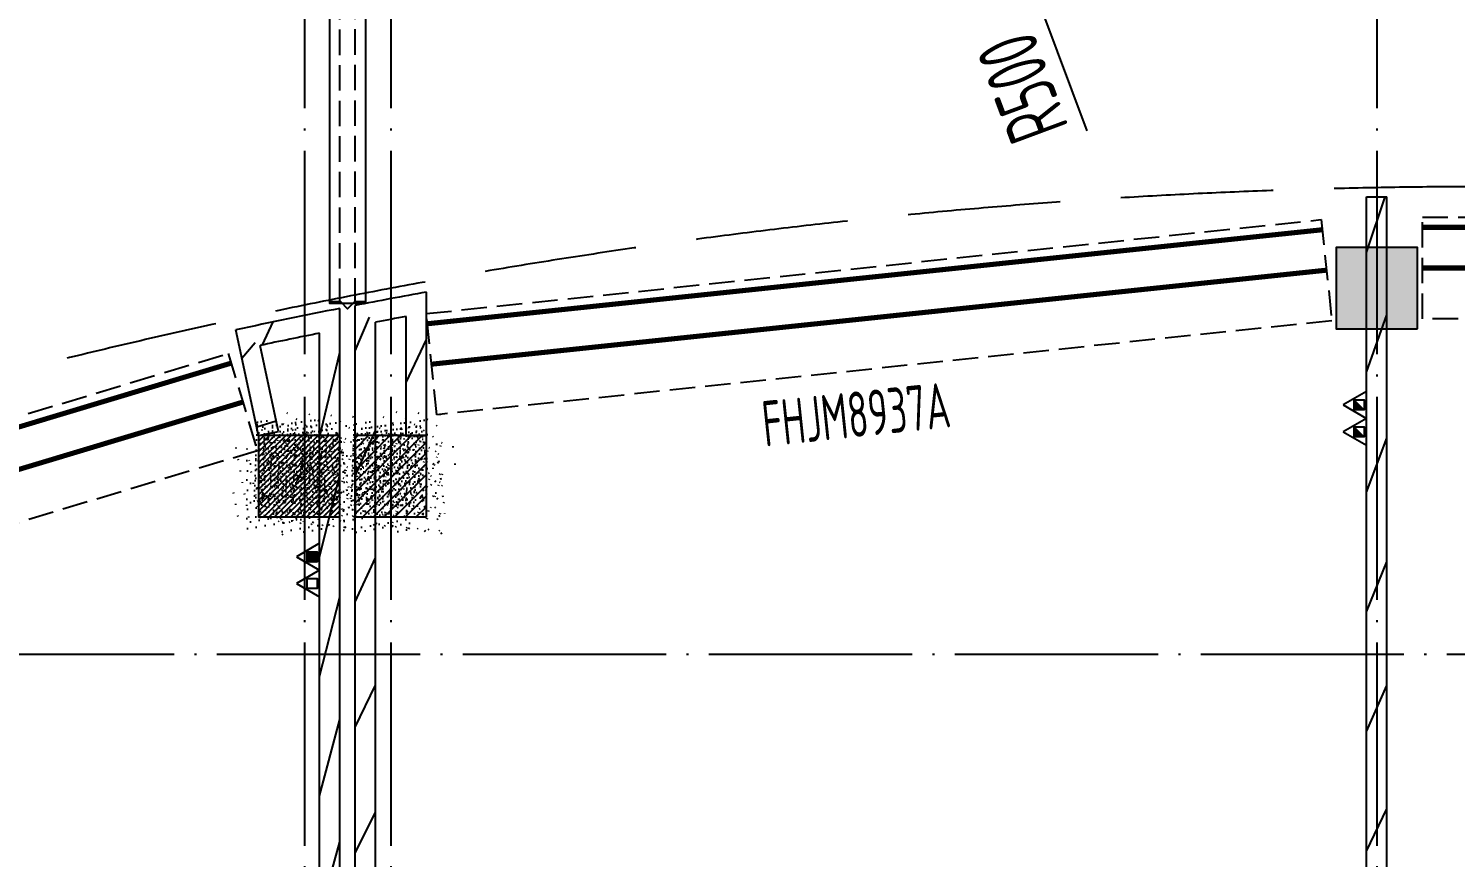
# Model space of a CAD drawing. Header units: inches. Extents: x 0 to 1813292486, y 0 to 3473589894.
# Drawn here: x 600612772 to 600626811, y 3473233817 to 3473241974 of the extents above; entities that cross this region are included whole.
import ezdxf
from ezdxf.xclip import XClip

# ---------------------------------------------------------------- set-up
doc = ezdxf.new("R2010")
doc.units = ezdxf.units.IN
doc.header["$LTSCALE"] = 1000
doc.header["$MEASUREMENT"] = 0
doc.header["$XCLIPFRAME"] = 2
for name, pattern in [('AX-MALL-GIRD-200$0$DOTE', [2.4200000000000004, 2, -0.2, 0.02, -0.2]), ('AX-MALL-WALL-P02-QT$0$$0$DASH', [0.35, 0.25, -0.1]), ('AX-MALL-WALL-P02-QT$0$Ax-Dxs-Wall-P01-150$0$DASH', [0.35, 0.25, -0.1]), ('AX-MALL-WALL-P02-QT$0$DASH', [0.35, 0.25, -0.1])]:
    doc.linetypes.add(name, pattern=pattern)
for name, color, linetype in [('A-Anno-Note', 241, 'Continuous'), ('AX-MALL-DIM-P02$0$A-Detl-Thin', 131, 'Continuous'), ('AX-MALL-GIRD-200$0$A-Grid', 222, 'AX-MALL-GIRD-200$0$DOTE'), ('AX-MALL-P02-200$0$A-Anno-Note', 241, 'Continuous'), ('AX-MALL-WALL-P02$0$A-Anno-Note', 241, 'Continuous'), ('AX-MALL-WALL-P02-QT$0$$0$A-Detl-Thin', 131, 'Continuous'), ('AX-MALL-WALL-P02-QT$0$A-Detl-Fine', 152, 'Continuous'), ('AX-MALL-WALL-P02-QT$0$A-Detl-Patt', 8, 'Continuous'), ('AX-MALL-WALL-P02-QT$0$A-Detl-Thin', 131, 'Continuous'), ('AX-MALL-WALL-P02-QT$0$A-Wall', 2, 'Continuous'), ('AX-MALL-WALL-P02-QT$0$A-Wall-Patt', 13, 'Continuous'), ('AX-MALL-WALL-P02-QT$0$A-Wind', 4, 'Continuous'), ('AX-MALL-WORD-P02$0$A-Wind-Iden', 11, 'Continuous'), ('AX-MALL-ZTKD-P02$0$A-Anno-Dims', 3, 'Continuous'), ('AX-MALL-ZTKD-P02$0$A-Anno-Note', 241, 'Continuous'), ('PX-MALL-P02-LG$0$P-Exsh', 31, 'Continuous'), ('SX-MALL-WALL-L-1F~2F$0$S-COLU', 30, 'Continuous'), ('SX-MALL-WALL-L-1F~2F$0$S-PATT-WALL', 83, 'Continuous'), ('SX-MALL-WALL-L-1F~2F$0$单形心', 4, 'Continuous'), ('SX-MALL-WALL-R-BZ$0$S-COLU', 30, 'Continuous'), ('SX-MALL-WALL-R-BZ$0$S-COLU-LSZ', 30, 'Continuous'), ('SX-MALL-WALL-R-BZ$0$S-PATT-BMCO', 7, 'Continuous'), ('SX-MALL-WALL-R-BZ$0$S-PATT-WALL', 83, 'Continuous')]:
    doc.layers.add(name, color=color, linetype=linetype)
doc.styles.add('AX-MALL-WORD-P02$0$_TCH_WINDOW', font='gbenor.shx', dxfattribs={"bigfont": 'gbcbig.shx'})
doc.styles.add('AX-MALL-ZTKD-P02$0$_TCH_DIM', font='gbenor.shx')
doc.styles.add('AX-MALL-ZTKD-P02$0$_TCH_DIM_T3', font='gbenor.shx')
doc.dimstyles.new('AX-MALL-ZTKD-P02$0$_TCH_ARROW&&180', dxfattribs={"dimtxt": 535.5, "dimasz": 540, "dimexe": 450, "dimexo": 450, "dimgap": 137.25, "dimtad": 1, "dimdec": 0, "dimzin": 0, "dimdsep": 46, "dimtxsty": 'AX-MALL-ZTKD-P02$0$_TCH_DIM_T3', "dimcen": 0.09, "dimclrt": 7, "dimaunit": 1, "dimadec": 3, "dimazin": 2, "dimtfac": 1, "dimtdec": 0, "dimtix": 1, "dimtmove": 2, "dimatfit": 3, "dimfxl": 500, "dimtolj": 1, "dimtzin": 0, "dimarcsym": 0})
pattern_1 = [(45, (0, 359.0227), (-353.55353201463, 353.55353201463), [])]

# ---------------------------------------------------------------- blocks, each defined once
blk = doc.blocks.new('AX-MALL-WORD-P02')
at = {"layer": 'AX-MALL-WORD-P02$0$A-Wind-Iden', "style": 'AX-MALL-WORD-P02$0$_TCH_WINDOW', "width": 0.7}
blk.add_text('FHJM8937A', height=446.25, rotation=345.5666689466353, dxfattribs=at).set_placement((600429749.6200893, 3473082038.796124))
blk = doc.blocks.new('AX-MALL-GIRD-200')
at = {"layer": 'AX-MALL-GIRD-200$0$A-Grid'}
for p, q in [((600226689.7942976, 3473155506.95292), (600584585.7983962, 3473022180.189638)), ((600448485.974502, 3473145311.278587), (600409756.4355524, 3473041347.551506)), ((600449282.4994268, 3473145014.54968), (600410552.9604772, 3473041050.822598)), ((600458372.2544507, 3473141628.349212), (600419642.7155019, 3473037664.622131))]:
    blk.add_line(p, q, dxfattribs=at)
blk = doc.blocks.new('*U80')
at = {"layer": 'AX-MALL-WALL-P02-QT$0$A-Detl-Fine', "color": 152, "linetype": 'AX-MALL-WALL-P02-QT$0$Ax-Dxs-Wall-P01-150$0$DASH'}
blk.add_lwpolyline([(-999.9999999676395, 16686.67173582984), (-999.9999999601891, 9686.67173520508), (3.608556653489359e-08, 9686.671735201355), (2.86352133116452e-08, 16686.67173583357)], close=True, dxfattribs=at)
at = {"layer": 'AX-MALL-WALL-P02-QT$0$A-Detl-Thin', "linetype": 'AX-MALL-WALL-P02-QT$0$Ax-Dxs-Wall-P01-150$0$DASH', "const_width": 49.99999999999998}
for points in [[(-899.9999999639144, 9686.671735201355), (-899.9999999713648, 16686.67173582612)], [(-499.9999999601891, 9686.67173520508), (-499.9999999676395, 16686.67173582984)]]:
    blk.add_lwpolyline(points, dxfattribs=at)
blk = doc.blocks.new('*U81')
at = {"layer": 'AX-MALL-WALL-P02-QT$0$A-Detl-Fine', "color": 152, "linetype": 'AX-MALL-WALL-P02-QT$0$Ax-Dxs-Wall-P01-150$0$DASH'}
blk.add_lwpolyline([(-999.9999999678586, 16627.8456082601), (-999.999999967314, 7774.099206272529), (2.896069872804219e-08, 7774.099206268804), (2.841613877535565e-08, 16627.84560826382)], close=True, dxfattribs=at)
at = {"layer": 'AX-MALL-WALL-P02-QT$0$A-Detl-Thin', "linetype": 'AX-MALL-WALL-P02-QT$0$Ax-Dxs-Wall-P01-150$0$DASH', "const_width": 49.99999999999998}
for points in [[(-899.9999999710393, 7774.099206268804), (-899.9999999715839, 16627.84560825637)], [(-499.999999967314, 7774.099206272529), (-499.9999999678586, 16627.8456082601)]]:
    blk.add_lwpolyline(points, dxfattribs=at)
blk = doc.blocks.new('*U82')
at = {"layer": 'AX-MALL-WALL-P02-QT$0$A-Detl-Fine', "color": 152, "linetype": 'AX-MALL-WALL-P02-QT$0$Ax-Dxs-Wall-P01-150$0$DASH'}
blk.add_lwpolyline([(-999.9999999676422, 16685.90808690284), (-999.9999999613302, 9380.339886610207), (3.494449174468173e-08, 9380.339886606482), (2.863248482753988e-08, 16685.90808690656)], close=True, dxfattribs=at)
at = {"layer": 'AX-MALL-WALL-P02-QT$0$A-Detl-Thin', "linetype": 'AX-MALL-WALL-P02-QT$0$Ax-Dxs-Wall-P01-150$0$DASH', "const_width": 49.99999999999998}
for points in [[(-899.9999999650555, 9380.339886606482), (-899.9999999713675, 16685.90808689911)], [(-499.9999999613302, 9380.339886610207), (-499.9999999676422, 16685.90808690284)]]:
    blk.add_lwpolyline(points, dxfattribs=at)
blk = doc.blocks.new('SX-MALL-WALL-R-BZ')
at = {"layer": 'SX-MALL-WALL-R-BZ$0$S-PATT-BMCO'}
h = blk.add_hatch(color=256, dxfattribs=at)
h.dxf.hatch_style = 1
h.paths.add_polyline_path([(600436170.1353327, 3473080884.212597), (600436449.4095981, 3473081633.883114), (600435699.7390807, 3473081913.15738), (600435420.4648153, 3473081163.486862)])
at = {"layer": 'SX-MALL-WALL-R-BZ$0$S-PATT-WALL'}
h = blk.add_hatch(dxfattribs=at)
h.set_pattern_fill('钢筋混凝土', color=256, scale=15, pattern_type=2)
h.set_pattern_definition([(24.56816130816271, (600578611.2237192, 3473080110.365553), (-31.18316059493327, 68.21004687955141), []), (29.56816130816269, (600578611.2237192, 3473080110.365553), (97.53445421719282, -46.37920051396389), [11.25, -123.75]), (334.5681613081628, (600578611.2237192, 3473080110.365553), (19.88439777927527, 112.9961142827297), [9, -99]), (80.01956130816268, (600578619.3515904, 3473080106.50062), (117.4189029658641, 66.61682168402376), [9.5610285, -105.1713168]), (25.75236130816271, (600578621.6965042, 3473080138.478197), (141.3476152528434, -79.15081592627133), [16.875, -185.625]), (76.20376130816268, (600578633.4754679, 3473080131.882288), (182.3878362876093, 87.98253897351975), [14.3415432, -157.75695]), (330.7523613081627, (600578621.6965042, 3473080138.478197), (182.3877676281842, 87.98268140648725), [13.49999999999997, -148.4999999999995]), (0.5681613081627113, (600578633.1346302, 3473080126.213644), (62.82047319493842, -87.84980448085341), [11.24999999999997, -123.7499999999997]), (305.5681613081627, (600578633.1346302, 3473080126.213644), (72.17288941707483, 89.18848104565322), [8.999999999999966, -98.99999999999973]), (51.01956130816269, (600578638.3696649, 3473080118.892823), (134.9933625472827, 1.338571315216136), [9.561028499999967, -105.1713167999997]), (17.06816130816274, (600578611.2237192, 3473080110.365553), (19.14085715648196, 46.15589493569758), [0.75, -97.8, 0.75, -100.5, 0.75, -99.375]), (347.0681613081627, (600578611.2237192, 3473080110.365553), (57.63084700165395, 41.66442755963357), [0.7499999999999979, -57.29999999999986, 0.7499999999999979, -95.54999999999973, 0.7499999999999979, -37.87499999999986]), (307.0681613081626, (600578579.8781208, 3473080122.042708), (73.85474000760384, -31.12342332406966), [0.75, -37.5, 0.75, -117, 0.75, -155.25]), (297.0681613081627, (600578565.8217986, 3473080127.2791), (87.21641676177077, -16.46683783357052), [0.75, -48.75, 0.75, -77.69999999999999, 0.75, -110.25])])
h.paths.add_polyline_path([(600426387.704163, 3473082554.254634), (600426666.978428, 3473083303.925151), (600426011.0167254, 3473083548.290133), (600425731.7424604, 3473082798.619617)])
at = {"layer": 'SX-MALL-WALL-R-BZ$0$S-COLU'}
blk.add_lwpolyline([(600426387.704163, 3473082554.254634), (600426666.978428, 3473083303.925151), (600426011.0167254, 3473083548.290133), (600425731.7424604, 3473082798.619617)], close=True, dxfattribs=at)
at = {"layer": 'SX-MALL-WALL-R-BZ$0$S-COLU-LSZ'}
blk.add_lwpolyline([(600436170.1353327, 3473080884.212597), (600436449.4095981, 3473081633.883114), (600435699.7390807, 3473081913.15738), (600435420.4648153, 3473081163.486862)], close=True, dxfattribs=at)
blk = doc.blocks.new('SX-MALL-WALL-R-2F~3F')
blk.add_blockref('SX-MALL-WALL-R-BZ', (-1.192092895507812e-06, -9.5367431640625e-07))
blk = doc.blocks.new('SX-MALL-WALL-L-1F~2F$0$BANWANG_XINGXIN')
at = {"color": 0}
for points in [[(0.7071067811865476, 0.7071067811865475), (-0.7071067811865477, -0.7071067811865475)], [(-0.7071067811865475, 0.7071067811865476), (0.7071067811865474, -0.7071067811865477)]]:
    blk.add_lwpolyline(points, dxfattribs=at)
blk = doc.blocks.new('SX-MALL-WALL-L-1F~2F')
at = {"layer": 'SX-MALL-WALL-L-1F~2F$0$S-PATT-WALL'}
h = blk.add_hatch(dxfattribs=at)
h.set_pattern_fill('钢筋混凝土', color=256, scale=15, pattern_type=2)
h.set_pattern_definition([(24.56816130673034, (600486780.8182294, 3473008620.634696), (-15.59158029661402, 34.10502344016549), []), (29.56816130673031, (600486780.8182294, 3473008620.634696), (97.53445421603337, -46.37920051640222), [11.25, -123.75]), (334.5681613067303, (600486780.8182294, 3473008620.634696), (19.88439778210013, 112.9961142822326), [9, -99]), (80.0195613067303, (600486788.9461006, 3473008616.769763), (117.4189029675295, 66.61682168108834), [9.5610285, -105.1713168]), (25.75236130673034, (600486791.2910144, 3473008648.74734), (141.3476152508647, -79.15081592980496), [16.875, -185.625]), (76.20376130673031, (600486803.0699781, 3473008642.151431), (182.3878362898089, 87.98253896896013), [14.3415432, -157.75695]), (330.7523613067304, (600486791.2910144, 3473008648.74734), (182.3877676303837, 87.98268140192766), [13.5, -148.5]), (0.568161306730337, (600486802.7291404, 3473008636.482786), (62.82047319274221, -87.8498044824239), [11.25, -123.75]), (305.5681613067304, (600486802.7291404, 3473008636.482786), (72.17288941930451, 89.18848104384892), [9, -99]), (51.01956130673031, (600486807.9641751, 3473008629.161966), (134.9933625473162, 1.338571311841363), [9.5610285, -105.1713168]), (17.06816130673036, (600486780.8182294, 3473008620.634696), (19.14085715763584, 46.15589493521907), [0, -97.8, 0, -100.5, 0, -99.375]), (347.0681613067303, (600486780.8182294, 3473008620.634696), (57.63084700269554, 41.66442755819283), [0, -57.3, 0, -95.55, 0, -37.875]), (307.0681613067303, (600486749.472631, 3473008632.311851), (73.85474000682576, -31.12342332591599), [0, -37.5, 0, -117, 0, -155.25]), (297.0681613067303, (600486735.4163088, 3473008637.548243), (87.21641676135913, -16.46683783575089), [0, -48.74999999999897, 0, -77.69999999999793, 0, -110.2499999999979])])
h.paths.add_polyline_path([(600425591.3483061, 3473082851.437383), (600425870.6225713, 3473083601.107901), (600425120.9520538, 3473083880.382166), (600424841.6777886, 3473083130.711648)])
at = {"layer": 'SX-MALL-WALL-L-1F~2F$0$S-COLU'}
blk.add_lwpolyline([(600425591.3483061, 3473082851.437383), (600425870.6225713, 3473083601.107901), (600425120.9520538, 3473083880.382166), (600424841.6777886, 3473083130.711648)], close=True, dxfattribs=at)
at = {"layer": 'SX-MALL-WALL-L-1F~2F$0$单形心', "xscale": 50, "yscale": 50, "zscale": 50}
blk.add_blockref('SX-MALL-WALL-L-1F~2F$0$BANWANG_XINGXIN', (600425356.15018, 3473083365.909774), dxfattribs=at)
blk = doc.blocks.new('SX-MALL-WALL-L-2F~3F')
ref = blk.add_blockref('SX-MALL-WALL-L-1F~2F', (0, 0))
XClip(ref).set_block_clipping_path([(600349769.7341375, 3473074679.418533), (600357001.7302529, 3473071985.287766), (600356499.8725733, 3473070638.124951), (600359302.5086629, 3473069594.060767), (600362345.1765132, 3473077761.653201), (600381551.4312518, 3473070606.759726), (600391553.7259278, 3473066880.611454), (600387749.827644, 3473056669.608357), (600391632.1759799, 3473055223.319679), (600395635.5522461, 3473065969.791956), (600406982.2408491, 3473061742.817497), (600403058.8006672, 3473051210.921831), (600412723.2437257, 3473047610.6332), (600445093.3740637, 3473134503.466942), (600393055.2444371, 3473153889.197227), (600387463.4997383, 3473138878.984498), (600380158.3525343, 3473141600.366193), (600382830.751978, 3473148774.027779), (600388210.8522022, 3473146769.782572), (600390696.2253517, 3473153441.399696), (600277474.697425, 3473195619.741203), (600273446.9822528, 3473184807.934726), (600257129.111771, 3473190886.82031), (600241575.9633431, 3473149136.690594), (600258197.8999482, 3473142944.531458), (600255239.7303221, 3473135003.762026), (600263182.3271956, 3473132044.911624), (600260741.6763649, 3473125493.34496), (600269350.4970673, 3473122286.306632), (600271511.1407766, 3473128086.235537), (600286270.1853781, 3473122588.058336), (600284109.5416689, 3473116788.129431), (600282580.7823727, 3473112684.400902), (600291840.7574171, 3473109234.788475), (600290827.7957876, 3473106515.642598), (600293360.405141, 3473105572.171298), (600294731.2544166, 3473109252.0137), (600323175.4764534, 3473098655.706329), (600321336.3302773, 3473093718.790065), (600344750.773286, 3473084996.222976), (600341987.4689643, 3473077578.540671), (600344583.6790427, 3473076611.376234), (600346015.5062013, 3473080454.904757), (600351201.5612961, 3473078522.947055)])
blk = doc.blocks.new('SX-MALL-WALL-2F~3F')
for name in ['SX-MALL-WALL-L-2F~3F', 'SX-MALL-WALL-R-2F~3F']:
    blk.add_blockref(name, (0, 0))
blk = doc.blocks.new('AX-MALL-WALL-P02-QT')
at = {"layer": 'AX-MALL-WALL-P02-QT$0$A-Wall-Patt'}
h = blk.add_hatch(dxfattribs=at)
h.set_pattern_fill('普通砖', color=256, scale=200, style=0)
h.set_pattern_definition(pattern_1)
h.paths.add_polyline_path([(600425318.6891124, 3473083851.063726), (600425443.495922, 3473084706.784254), (600425274.4996926, 3473084933.865542), (600425120.7829862, 3473083879.928329)])
h = blk.add_hatch(dxfattribs=at)
h.set_pattern_fill('普通砖', color=256, scale=200, style=0)
h.set_pattern_definition(pattern_1)
h.paths.add_polyline_path([(600426035.054055, 3473084615.413442), (600426307.5272129, 3473084773.913879, 0.004467343237423822), (600425274.4996926, 3473084933.865542), (600425443.495922, 3473084706.784254, -0.002566796553435749)])
h = blk.add_hatch(dxfattribs=at)
h.set_pattern_fill('普通砖', color=256, scale=200, style=0)
h.set_pattern_definition(pattern_1)
h.paths.add_polyline_path([(600419521.5473951, 3473067130.866836), (600419639.1464579, 3473066873.630641), (600426307.5272129, 3473084773.913879), (600426035.054055, 3473084615.413442)])
h = blk.add_hatch(dxfattribs=at)
h.set_pattern_fill('普通砖', color=256, scale=200, style=0)
h.set_pattern_definition(pattern_1)
h.paths.add_polyline_path([(600420058.9839457, 3473067570.937233), (600420316.2201413, 3473067688.536297), (600426588.0586913, 3473084524.360555), (600426458.3101436, 3473084748.983253)])
h = blk.add_hatch(dxfattribs=at)
h.set_pattern_fill('普通砖', color=256, scale=200, style=0)
h.set_pattern_definition(pattern_1)
h.paths.add_polyline_path([(600426888.8913409, 3473084472.531104), (600427160.090972, 3473084627.612946, 0.003043612670214111), (600426458.3101436, 3473084748.983253), (600426588.0586913, 3473084524.360555, -0.001309027812302603)])
h = blk.add_hatch(dxfattribs=at)
h.set_pattern_fill('普通砖', color=256, scale=200, style=0)
h.set_pattern_definition(pattern_1)
h.paths.add_polyline_path([(600426666.9784263, 3473083303.925148), (600427160.090972, 3473084627.612946), (600426888.8913409, 3473084472.531104), (600426479.5607969, 3473083373.743715)])
h = blk.add_hatch(dxfattribs=at)
h.set_pattern_fill('普通砖', color=256, scale=200, style=0)
h.set_pattern_definition(pattern_1)
h.paths.add_polyline_path([(600429488.3562487, 3473064093.790547), (600429605.3379188, 3473064121.353807), (600436342.8295702, 3473082207.155039), (600436155.4119409, 3473082276.973606), (600429417.9202895, 3473064191.172373)])
at = {"layer": 'AX-MALL-WALL-P02-QT$0$$0$A-Detl-Thin', "linetype": 'AX-MALL-WALL-P02-QT$0$$0$DASH', "ltscale": 6}
blk.add_lwpolyline([(600450668.3330922, 3473076977.198171), (600437296.8693404, 3473081958.460785, 0.0985715762807681), (600414706.6503961, 3473085606.248828, -0.0812850415123218), (600390703.0851057, 3473088629.52946, -0.0812850415123218)], format="xyb", dxfattribs=at)
at = {"layer": 'AX-MALL-WALL-P02-QT$0$A-Detl-Patt', "linetype": 'AX-MALL-WALL-P02-QT$0$DASH'}
for p, q in [((600411783.0245817, 3473045785.03125), (600444215.2818018, 3473132844.636178)), ((600411924.6820309, 3473045735.605952), (600444355.845043, 3473132792.272248))]:
    blk.add_line(p, q, dxfattribs=at)
at = {"layer": 'AX-MALL-WALL-P02-QT$0$A-Detl-Patt'}
blk.add_lwpolyline([(600426241.3163149, 3473084870.350203), (600426335.0251341, 3473084835.440929), (600426376.60269, 3473084744.494204), (600426467.5494146, 3473084786.071761), (600426561.2582326, 3473084751.162486)], dxfattribs=at)
at = {"layer": 'AX-MALL-WALL-P02-QT$0$A-Detl-Thin'}
blk.add_lwpolyline([(600426558.7532493, 3473084732.15118), (600426230.7724484, 3473084854.333651), (600432215.5534643, 3473100919.594512), (600432543.5343043, 3473100797.412024)], close=True, dxfattribs=at)
at = {"layer": 'AX-MALL-WALL-P02-QT$0$A-Wall'}
for p, q in [((600425120.7829862, 3473083879.928329), (600425274.4996926, 3473084933.865542)), ((600419639.1464579, 3473066873.630641), (600426307.5272129, 3473084773.913879)), ((600420058.9839457, 3473067570.937233), (600426458.3101436, 3473084748.983253)), ((600419521.5473951, 3473067130.866836), (600426035.054055, 3473084615.413442)), ((600425318.6891124, 3473083851.063726), (600425443.495922, 3473084706.784254)), ((600426666.9784263, 3473083303.925148), (600427160.090972, 3473084627.612946)), ((600420316.2201413, 3473067688.536297), (600426588.0586913, 3473084524.360555)), ((600426479.5607969, 3473083373.743715), (600426888.8913409, 3473084472.531104)), ((600425120.7829862, 3473083879.928329), (600425318.6891124, 3473083851.063726)), ((600426479.5607969, 3473083373.743715), (600426666.9784263, 3473083303.925148)), ((600429417.9202895, 3473064191.172373), (600436155.4119409, 3473082276.973606)), ((600429605.3379188, 3473064121.353807), (600436342.8295702, 3473082207.155039)), ((600436155.4119409, 3473082276.973606), (600436342.8295702, 3473082207.155039))]:
    blk.add_line(p, q, dxfattribs=at)
for centre, radius, start, end in [((600416840.0295088, 3473027045.095473), 58499.9998922544, 80.68642865013541, 81.71026149181192), ((600416840.0293953, 3473027045.095482), 58499.999901327, 79.83920194629931, 80.53674443429479), ((600416840.0295162, 3473027045.095471), 58299.99989251221, 80.92546963422052, 81.51373477982774), ((600416840.0294322, 3473027045.095475), 58299.99990197281, 80.0746638207156, 80.37467072499707)]:
    blk.add_arc(centre, radius, start, end, dxfattribs=at)
at = {"layer": 'AX-MALL-WALL-P02-QT$0$A-Detl-Thin'}
blk.add_blockref('SX-MALL-WALL-2F~3F', (0, 0), dxfattribs=at)
at = {"layer": 'AX-MALL-WALL-P02-QT$0$A-Detl-Thin', "color": 5, "xscale": -1}
for name, p, rotation in [('*U82', (600434418.7951434, 3473083141.191407), 86.31053421386743), ('*U81', (600442938.6813779, 3473079316.191072), 75.56666901320379), ('*U80', (600451888.7813301, 3473075135.269313), 69.56816149437704)]:
    blk.add_blockref(name, p, dxfattribs=dict(at, rotation=rotation))
at = {"layer": 'AX-MALL-WALL-P02-QT$0$A-Wind'}
blk.add_blockref('AX-MALL-GIRD-200', (0, 0), dxfattribs=at)
blk = doc.blocks.new('AX-MALL-WALL-P02')
at = {"layer": 'AX-MALL-WALL-P02$0$A-Anno-Note'}
blk.add_blockref('AX-MALL-WORD-P02', (0, 0), dxfattribs=at)
blk.add_blockref('AX-MALL-WALL-P02-QT', (0, 0), dxfattribs=at)
blk = doc.blocks.new('PX-MALL-P02-LG$0$MHQ')
at = {"layer": 'PX-MALL-P02-LG$0$P-Exsh', "ltscale": 0.7}
h = blk.add_hatch(dxfattribs=at)
h.set_pattern_fill('ANSI31', color=256, scale=25, style=0)
h.set_pattern_definition([(45, (-160019.2306599375, -42228.3236173685), (-28.0633003783411, 28.0633003783411), [])])
h.paths.add_polyline_path([(-75.0000000015425, 185.1731819980414), (75, 185.1731819980414), (75, 35.17318199802685), (-75.0000000015425, 35.17318199802685)])
for points in [[(0, 346.4101615137042), (-200, -1.455191522836685e-11), (200, -1.455191522836685e-11)], [(0, 346.4101615137042), (-200, -1.455191522836685e-11), (200, -1.455191522836685e-11)], [(0, 346.4101615137042), (-200, -1.455191522836685e-11), (200, -1.455191522836685e-11)], [(-75.0000000015425, 185.1731819980414), (75, 185.1731819980414), (75, 35.17318199802685), (-75.0000000015425, 35.17318199802685)]]:
    blk.add_lwpolyline(points, close=True, dxfattribs=at)
blk = doc.blocks.new('PX-MALL-P02-LG$0$A$C301F1425')
at = {"layer": 'PX-MALL-P02-LG$0$P-Exsh', "ltscale": 0.7}
for p in [(-200, 1.455191522836685e-11), (200, 1.455191522836685e-11)]:
    blk.add_blockref('PX-MALL-P02-LG$0$MHQ', p, dxfattribs=at)
blk = doc.blocks.new('PX-MALL-P02-LG')
at = {"xscale": 0.6600000001490112, "yscale": 0.6600000001490112, "zscale": 0.6600000001490112, "rotation": 69.56816097157483}
for p in [(600425221.1258879, 3473082430.543496), (600435394.3943907, 3473080234.134396)]:
    blk.add_blockref('PX-MALL-P02-LG$0$A$C301F1425', p, dxfattribs=at)
blk = doc.blocks.new('*D1827')
at = {"layer": 'AX-MALL-ZTKD-P02$0$A-Anno-Dims', "color": 0, "lineweight": -2, "transparency": 16777216}
for p, q in [((600434419.0031178, 3473086602.482232), (600435024.2606395, 3473085538.749963)), ((600433389.6298516, 3473086512.085729), (600432979.0340376, 3473085359.144236))]:
    blk.add_line(p, q, dxfattribs=at)
for start, end in [(315.0480915842209, 330.4565567526783), (219.5807844606262, 234.9892496290837), (250.3977147975411, 299.6396264157634)]:
    blk.add_arc((600433805.6902604, 3473087680.371649), 2014.032713413239, start, end, dxfattribs=at)
at = {"layer": 'AX-MALL-ZTKD-P02$0$A-Anno-Dims', "color": 0, "transparency": 16777216}
for points in [[(600435285.6150488, 3473086185.880476), (600435176.4275626, 3473086328.982162), (600434801.716244, 3473085929.868861)], [(600432691.4665809, 3473086110.760268), (600432608.8914661, 3473085950.818559), (600433130.0041517, 3473085783.064069)]]:
    blk.add_solid(points, dxfattribs=at)
at = {"layer": 'AX-MALL-ZTKD-P02$0$A-Anno-Dims', "color": 7, "transparency": 16777216, "insert": (600433946.4490243, 3473086077.507574), "char_height": 535.5, "attachment_point": 5, "rotation": 5.018670622450316, "style": 'AX-MALL-ZTKD-P02$0$_TCH_DIM_T3'}
blk.add_mtext('\\A1;49°14\'31"', dxfattribs=at)
blk = doc.blocks.new('AX-MALL-ZTKD-P02')
at = {"layer": 'AX-MALL-ZTKD-P02$0$A-Anno-Dims'}
blk.add_lwpolyline([(600433805.6902622, 3473083843.799113), (600433805.6902609, 3473086780.371648), (600433805.6902606, 3473087180.371648)], dxfattribs=at)
at = {"layer": 'AX-MALL-ZTKD-P02$0$A-Anno-Note'}
blk.add_blockref('AX-MALL-GIRD-200', (0, 0), dxfattribs=at)
at = {"layer": 'AX-MALL-ZTKD-P02$0$A-Anno-Dims', "color": 7, "style": 'AX-MALL-ZTKD-P02$0$_TCH_DIM', "width": 0.7}
blk.add_text('R500', height=595, rotation=90.00000002661187, dxfattribs=at).set_placement((600433653.1902623, 3473083943.799113))
at = {"layer": 'AX-MALL-ZTKD-P02$0$A-Anno-Dims'}
dim = blk.add_angular_dim_3p(base=(600433693.6740422, 3473085669.4564), center=(600433805.6902604, 3473087680.371649), p1=(600433540.5999659, 3473086936.005561), p2=(600434196.4587225, 3473086993.60113), dimstyle='AX-MALL-ZTKD-P02$0$_TCH_ARROW&&180', override={"dimgap": 0}, dxfattribs=at)
dim.commit()
dim.dimension.update_dxf_attribs({"geometry": '*D1827', "text_midpoint": (600433946.4490242, 3473086077.507574), "dimtype": 133, "text_rotation": 5.018670622450315})
blk = doc.blocks.new('AX-MALL-DIM-P02')
at = {"layer": 'AX-MALL-DIM-P02$0$A-Detl-Thin'}
blk.add_blockref('AX-MALL-ZTKD-P02', (-2.384185791015625e-06, 9.5367431640625e-07), dxfattribs=at)
blk = doc.blocks.new('AX-MALL-P02-200')
at = {"layer": 'AX-MALL-P02-200$0$A-Anno-Note'}
blk.add_blockref('AX-MALL-WALL-P02', (0, 0), dxfattribs=at)
for name in ['AX-MALL-DIM-P02', 'PX-MALL-P02-LG']:
    blk.add_blockref(name, (0, 0), dxfattribs=at)

msp = doc.modelspace()

# ---------------------------------------------------------------- block references
at = {"layer": 'A-Anno-Note', "rotation": 20.43183869077545}
msp.add_blockref('AX-MALL-P02-200', (1250392458.527329, 9048125.682563305), dxfattribs=at)

doc.saveas('drawing.dxf')
